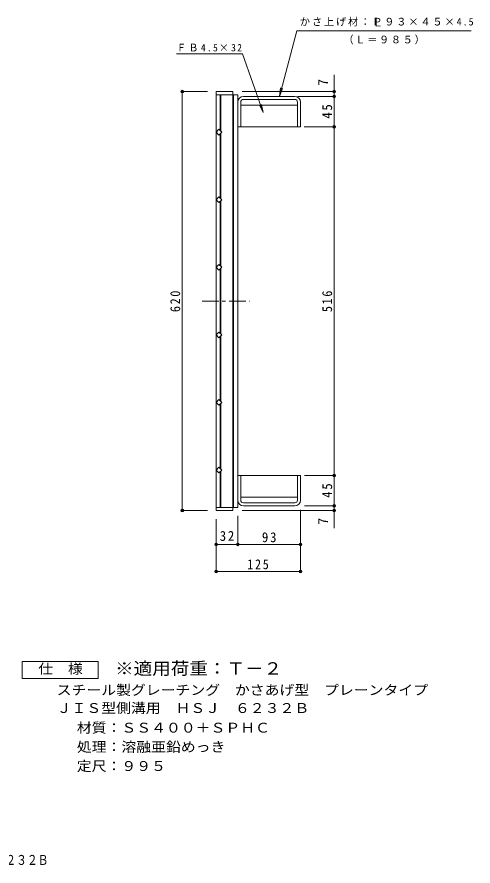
# Model space of a CAD drawing. Units: millimetres at full size, sheet at 1:5. Extents: x -830 to 852, y -684 to 611.
# Drawn here: x 177 to 852, y -684 to 572 of the extents above; entities that cross this region are included whole.
import ezdxf
from ezdxf.enums import TextEntityAlignment as Align

# ---------------------------------------------------------------- set-up
doc = ezdxf.new("R2010")
doc.units = ezdxf.units.MM
doc.header["$LTSCALE"] = 5
doc.header["$PDMODE"] = 32
doc.header["$PDSIZE"] = 4
doc.linetypes.add('CHAIN1', pattern=[8, 5, -1, 1, -1])
for name, color, linetype, lineweight in [('1-1_1-1ﾚｲﾔ', 2, 'Continuous', 9), ('1-2_1-2ﾚｲﾔ', 3, 'Continuous', 9), ('1-4_1-4ﾚｲﾔ', 7, 'Continuous', 9), ('1-E', 7, 'Continuous', 9), ('F-4_F-4ﾚｲﾔ', 2, 'Continuous', 9)]:
    doc.layers.add(name, color=color, linetype=linetype, lineweight=lineweight)
doc.layers.add('F-5_F-5ﾚｲﾔ', color=3, linetype='Continuous')
doc.styles.add('ＭＳ ゴシック', font='')
doc.styles.get('ＭＳ ゴシック').set_extended_font_data('MS Gothic')

msp = doc.modelspace()

# ---------------------------------------------------------------- linework, layer by layer
at = {"layer": '1-1_1-1ﾚｲﾔ'}
for p, q in [((588.121, 454.595), (512.121, 454.595)), ((503.621, 446.095), (503.621, 409.595)), ((508.121, 446.095), (508.121, 409.595)), ((508.121, 441.595), (592.122, 441.595)), ((588.121, 450.095), (512.121, 450.095)), ((592.122, 446.095), (592.122, 409.595)), ((596.621, 446.095), (596.621, 409.595)), ((503.621, 409.595), (596.621, 409.595)), ((503.622, -142.905), (503.622, -106.405)), ((503.622, -106.405), (596.622, -106.405)), ((508.122, -142.905), (508.122, -106.405)), ((592.122, -142.905), (592.122, -106.405)), ((596.622, -142.905), (596.622, -106.405)), ((508.122, -138.405), (592.122, -138.405)), ((588.122, -146.905), (512.122, -146.905)), ((588.122, -151.405), (512.122, -151.405))]:
    msp.add_line(p, q, dxfattribs=at)
for centre, radius, start, end in [((512.121, 446.095), 8.5, 90, 180), ((588.121, 446.095), 8.5, 0, 90), ((512.121, 446.095), 4, 90, 180), ((588.121, 446.095), 4, 0, 90), ((512.122, -142.905), 8.5, 180, 270), ((512.122, -142.905), 4, 180, 270), ((588.122, -142.905), 4, 270, 0), ((588.122, -142.905), 8.5, 270, 0)]:
    msp.add_arc(centre, radius, start, end, dxfattribs=at)
at = {"layer": '1-2_1-2ﾚｲﾔ'}
for p, q in [((471.622, 461.595), (496.622, 461.595)), ((471.622, 461.595), (471.622, -158.405)), ((471.622, 457.095), (503.622, 457.095)), ((477.622, 457.095), (477.622, 404.08)), ((478.622, 457.095), (478.622, 403.08)), ((496.622, 461.595), (496.622, -158.405)), ((497.622, 457.095), (497.622, -153.905)), ((503.622, 457.095), (503.622, -153.905)), ((477.622, 399.109), (477.622, 304.08)), ((478.622, 400.11), (478.622, 303.08)), ((477.622, 204.08), (477.622, 299.11)), ((478.622, 203.08), (478.622, 300.11)), ((477.622, 104.08), (477.622, 199.11)), ((478.622, 103.08), (478.622, 200.11)), ((477.622, 4.08), (477.622, 99.11)), ((478.622, 3.08), (478.622, 100.11)), ((478.622, -96.92), (478.622, 0.11)), ((477.622, -95.92), (477.622, -0.89)), ((478.622, -153.905), (478.622, -99.89)), ((477.622, -153.905), (477.622, -100.89)), ((471.622, -153.905), (503.622, -153.905)), ((471.622, -158.405), (496.622, -158.405))]:
    msp.add_line(p, q, dxfattribs=at)
at = {"layer": '1-2_1-2ﾚｲﾔ', "linetype": 'CHAIN1'}
msp.add_line((450.774, 151.595), (521.115, 151.595), dxfattribs=at)
at = {"layer": '1-2_1-2ﾚｲﾔ'}
for points in [[(480.107, 401.595), (475.864, 397.352), (471.622, 401.595), (475.864, 405.837)], [(480.107, 1.595), (475.864, 5.838), (471.622, 1.595), (475.864, -2.648)], [(480.107, -98.405), (475.864, -94.162), (471.622, -98.405), (475.864, -102.648)]]:
    msp.add_lwpolyline(points, close=True, dxfattribs=at)
for points in [[(471.622, 301.595), (475.864, 305.837), (480.107, 301.595)], [(471.622, 301.595), (475.864, 297.352), (480.107, 301.595)], [(471.622, 201.595), (475.864, 205.837), (480.107, 201.595)], [(471.622, 201.595), (475.864, 197.352), (480.107, 201.595)], [(471.622, 101.595), (475.864, 105.837), (480.107, 101.595)], [(471.622, 101.595), (475.864, 97.352), (480.107, 101.595)]]:
    msp.add_lwpolyline(points, dxfattribs=at)
at = {"layer": '1-4_1-4ﾚｲﾔ'}
for p, q in [((565.28, 454.595), (591.271, 551.595)), ((412.946, 517.324), (510.718, 517.324)), ((646.622, -184.609), (646.622, 486.511)), ((565.28, 454.595), (566.912, 466.988)), ((565.28, 454.595), (570.064, 466.143)), ((459.122, 461.595), (420.122, 461.595)), ((421.622, -158.405), (421.622, 461.595)), ((510.122, 461.595), (648.122, 461.595)), ((592.722, 454.595), (648.122, 454.595)), ((541.571, 430.557), (538.956, 442.78)), ((602.204, 409.595), (648.122, 409.595)), ((602.722, -106.405), (648.122, -106.405)), ((459.122, -158.405), (420.122, -158.405)), ((510.122, -158.405), (648.122, -158.405)), ((596.622, -157.505), (596.622, -249.905)), ((602.722, -151.405), (648.122, -151.405)), ((471.622, -170.905), (471.622, -249.905)), ((503.622, -166.405), (503.622, -209.905)), ((471.622, -208.405), (503.622, -208.405)), ((503.622, -208.405), (596.622, -208.405)), ((471.622, -248.405), (596.622, -248.405))]:
    msp.add_line(p, q, dxfattribs=at)
msp.add_lwpolyline([(510.718, 517.324), (541.571, 430.557), (535.881, 441.687)], dxfattribs=at)
for p in [(421.622, 461.595), (646.622, 461.595), (646.622, 454.595), (646.622, 409.595), (646.622, -106.405), (646.622, -151.405), (421.622, -158.405), (646.622, -158.405), (471.622, -208.405), (503.622, -208.405), (596.622, -208.405), (471.622, -248.405), (596.622, -248.405)]:
    msp.add_point(p, dxfattribs=at)
at = {"layer": '1-E'}
msp.add_line((591.271, 551.595), (849.193, 551.595), dxfattribs=at)
at = {"layer": 'F-4_F-4ﾚｲﾔ'}
msp.add_lwpolyline([(184.536, -406.703), (184.536, -381.703), (297.036, -381.703), (297.036, -406.703)], close=True, dxfattribs=at)

# ---------------------------------------------------------------- texts
at = {"layer": '1-4_1-4ﾚｲﾔ', "style": 'ＭＳ ゴシック'}
msp.add_text('Ｌ', height=11, dxfattribs=at).set_placement((703.572, 554.764), align=Align.BOTTOM_LEFT)
at = {"layer": '1-4_1-4ﾚｲﾔ', "color": 2, "style": 'ＭＳ ゴシック'}
for p in [(641.622, 470.321), (641.622, -179.156)]:
    msp.add_text('7', height=14.66, rotation=90, dxfattribs=at).set_placement(p, align=Align.BOTTOM_LEFT)
at = {"layer": '1-4_1-4ﾚｲﾔ', "insert": (413.217, 520.971), "char_height": 11, "attachment_point": 7, "style": 'ＭＳ ゴシック'}
msp.add_mtext('\\T1.26;\\W0.95;ＦＢ4.5×32', dxfattribs=at)
at = {"layer": '1-4_1-4ﾚｲﾔ', "color": 2, "char_height": 14.66, "attachment_point": 7, "rotation": 90, "style": 'ＭＳ ゴシック'}
for s, insert in [('\\T1.27;\\W0.95;45', (643.622, 421.47)), ('\\T1.27;\\W0.9;620', (418.622, 135.345)), ('\\T1.27;\\W0.9;516', (643.622, 135.345)), ('\\T1.27;\\W0.95;45', (643.622, -139.53))]:
    msp.add_mtext(s, dxfattribs=dict(at, insert=insert))
at = {"layer": '1-4_1-4ﾚｲﾔ', "color": 2, "char_height": 14.66, "attachment_point": 7, "style": 'ＭＳ ゴシック'}
for s, insert in [('\\T1.27;\\W0.95;32', (476.997, -203.405)), ('\\T1.27;\\W0.95;93', (539.497, -205.405)), ('\\T1.27;\\W0.9;125', (517.872, -245.405))]:
    msp.add_mtext(s, dxfattribs=dict(at, insert=insert))
at = {"layer": '1-E', "char_height": 11, "attachment_point": 7, "style": 'ＭＳ ゴシック'}
for s, insert in [('\\T1.19;かさ上げ材：Ｐ９３×４５×4.5', (595.681, 558.28)), ('\\T1.17;（Ｌ＝９８５）', (660.232, 531.584))]:
    msp.add_mtext(s, dxfattribs=dict(at, insert=insert))
at = {"layer": 'F-4_F-4ﾚｲﾔ', "style": 'ＭＳ ゴシック', "width": 1.1}
for s, p in [('仕\u3000様', (208.286, -404.203)), ('スチール製グレーチング\u3000かさあげ型\u3000プレーンタイプ', (235.581, -435.663)), ('ＪＩＳ型側溝用\u3000ＨＳＪ\u3000６２３２Ｂ', (235.581, -462.321)), ('材質：ＳＳ４００＋ＳＰＨＣ', (265.437, -491.435)), ('処理：溶融亜鉛めっき', (265.437, -519.822)), ('定尺：９９５', (265.437, -548.169))]:
    msp.add_text(s, height=14.66, dxfattribs=at).set_placement(p, align=Align.BOTTOM_LEFT)
at = {"layer": 'F-5_F-5ﾚｲﾔ', "style": 'ＭＳ ゴシック', "width": 1.1}
msp.add_text('※適用荷重：Ｔ－２', height=18.33, dxfattribs=at).set_placement((322.036, -406.703), align=Align.BOTTOM_LEFT)
at = {"layer": 'F-5_F-5ﾚｲﾔ', "color": 2, "style": 'ＭＳ ゴシック', "width": 0.8}
msp.add_text('スチール製グレーチング\u3000かさあげ型\u3000プレーンタイプ\u3000ＪＩＳ型側溝用\u3000ＨＳＪ\u3000６２３２Ｂ', height=14.66, dxfattribs=at).set_placement((-464.379, -687.109), align=Align.BOTTOM_LEFT)

doc.saveas('drawing.dxf')
